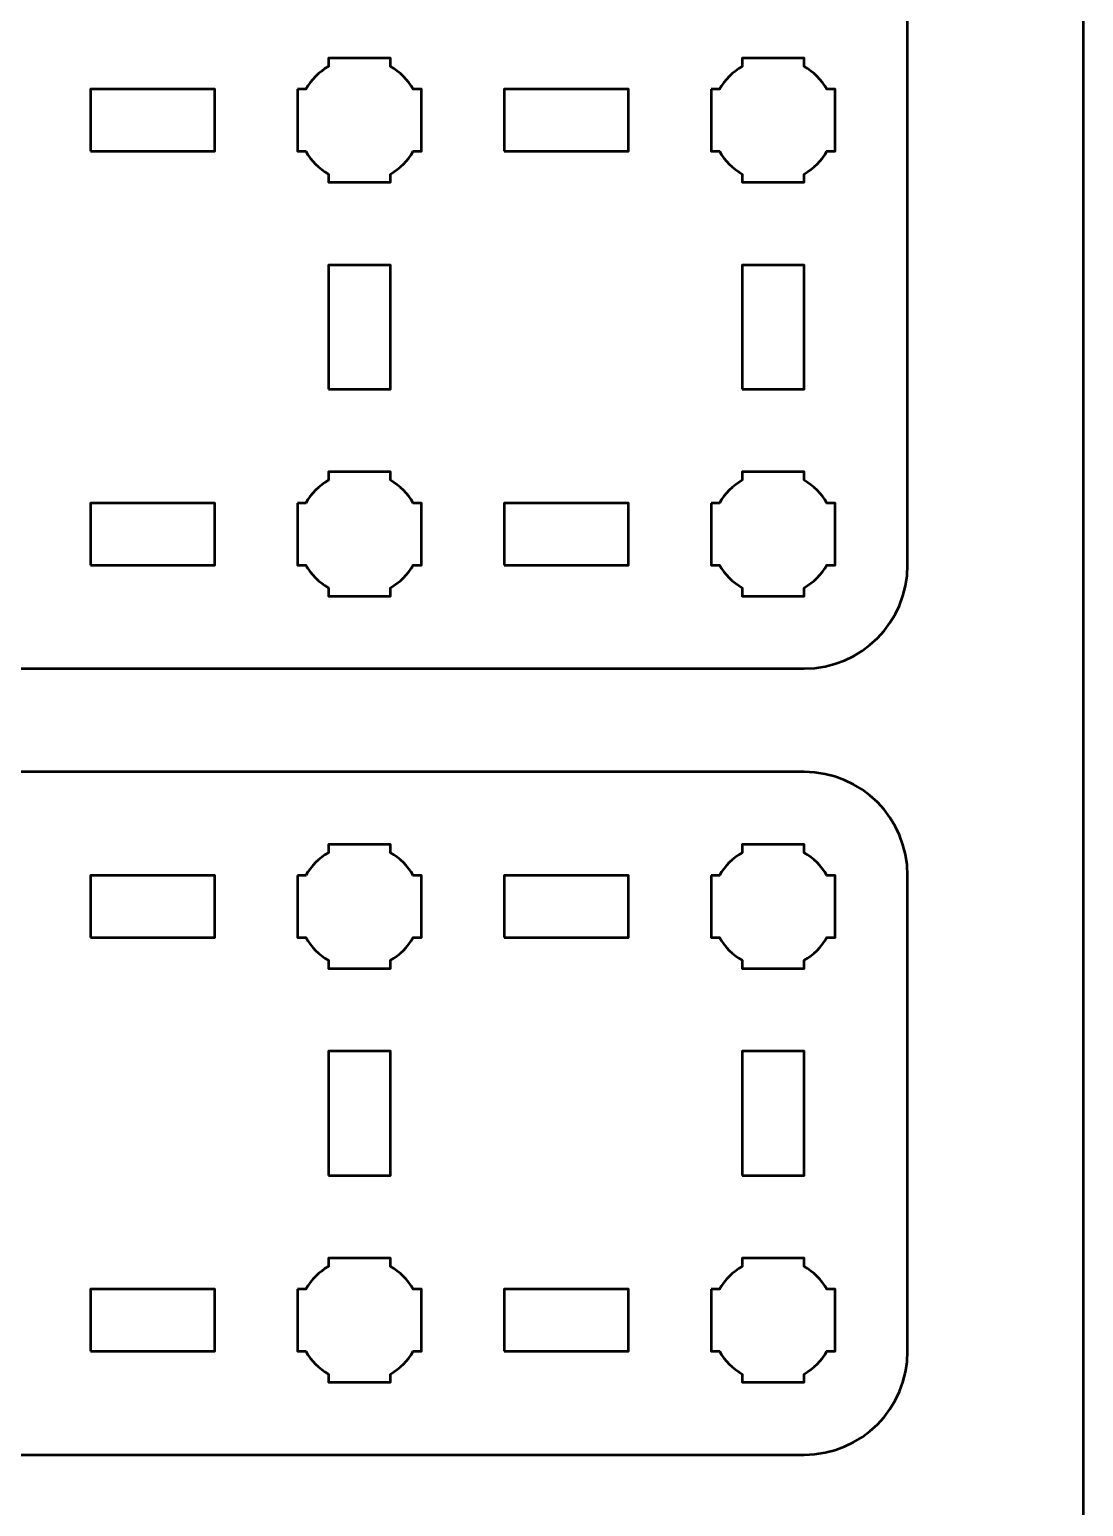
# Model space of a CAD drawing. Header units: centimetres. Extents: x -21 to 0, y -29.7 to 0.
# Drawn here: x -5.09 to 0, y -13.85 to -6.71 of the extents above; entities that cross this region are included whole.
import ezdxf

# ---------------------------------------------------------------- set-up
doc = ezdxf.new("R2010")
doc.units = ezdxf.units.CM
doc.header["$MEASUREMENT"] = 0
doc.layers.add('Layer 1', color=7, linetype='Continuous')

msp = doc.modelspace()

# ---------------------------------------------------------------- linework, layer by layer
at = {"layer": 'Layer 1', "lineweight": 53}
for points in [[(-4.8, -7.3), (-4.2, -7.3), (-4.2, -7), (-4.8, -7), (-4.8, -7.3)], [(-2.8, -7.3), (-2.2, -7.3), (-2.2, -7), (-2.8, -7), (-2.8, -7.3)], [(-3.65, -8.45), (-3.35, -8.45), (-3.35, -7.85), (-3.65, -7.85), (-3.65, -8.45)], [(-1.65, -8.45), (-1.35, -8.45), (-1.35, -7.85), (-1.65, -7.85), (-1.65, -8.45)], [(-4.8, -9.3), (-4.2, -9.3), (-4.2, -9), (-4.8, -9), (-4.8, -9.3)], [(-2.8, -9.3), (-2.2, -9.3), (-2.2, -9), (-2.8, -9), (-2.8, -9.3)], [(-4.8, -11.1), (-4.2, -11.1), (-4.2, -10.8), (-4.8, -10.8), (-4.8, -11.1)], [(-2.8, -11.1), (-2.2, -11.1), (-2.2, -10.8), (-2.8, -10.8), (-2.8, -11.1)], [(-3.65, -12.25), (-3.35, -12.25), (-3.35, -11.65), (-3.65, -11.65), (-3.65, -12.25)], [(-1.65, -12.25), (-1.35, -12.25), (-1.35, -11.65), (-1.65, -11.65), (-1.65, -12.25)], [(-4.8, -13.1), (-4.2, -13.1), (-4.2, -12.8), (-4.8, -12.8), (-4.8, -13.1)], [(-2.8, -13.1), (-2.2, -13.1), (-2.2, -12.8), (-2.8, -12.8), (-2.8, -13.1)]]:
    msp.add_lwpolyline(points, close=True, dxfattribs=at)
at = {"layer": 'Layer 1', "color": 1, "lineweight": 53}
msp.add_open_spline([(-21.00003, -29.19995), (-21.00003, -29.19995), (-21.00003, -5.89992), (-21.00003, -5.89992), (-21.00003, -5.89992), (-21.00003, -5.81709), (-20.93286, -5.74992), (-20.85003, -5.74992), (-20.85003, -5.74992), (-20.7672, -5.74992), (-20.70003, -5.68275), (-20.70003, -5.59992), (-20.70003, -5.59992), (-20.70003, -5.51709), (-20.7672, -5.44992), (-20.85003, -5.44992), (-20.85003, -5.44992), (-20.93286, -5.44992), (-21.00003, -5.38275), (-21.00003, -5.29992), (-21.00003, -5.29992), (-21.00003, -5.21709), (-20.93286, -5.14992), (-20.85003, -5.14992), (-20.85003, -5.14992), (-20.7672, -5.14992), (-20.70003, -5.08275), (-20.70003, -4.99992), (-20.70003, -4.99992), (-20.70003, -4.91709), (-20.7672, -4.84992), (-20.85003, -4.84992), (-20.85003, -4.84992), (-20.93286, -4.84992), (-21.00003, -4.78275), (-21.00003, -4.69992), (-21.00003, -4.69992), (-21.00003, -4.61709), (-20.93286, -4.54992), (-20.85003, -4.54992), (-20.85003, -4.54992), (-20.7672, -4.54992), (-20.70003, -4.48275), (-20.70003, -4.39992), (-20.70003, -4.39992), (-20.70003, -4.31709), (-20.7672, -4.24992), (-20.85003, -4.24992), (-20.85003, -4.24992), (-20.93286, -4.24992), (-21.00003, -4.18275), (-21.00003, -4.09992), (-21.00003, -4.09992), (-21.00003, -4.01709), (-20.93286, -3.94992), (-20.85003, -3.94992), (-20.85003, -3.94992), (-20.7672, -3.94992), (-20.70003, -3.88275), (-20.70003, -3.79992), (-20.70003, -3.79992), (-20.70003, -3.71709), (-20.7672, -3.64992), (-20.85003, -3.64992), (-20.85003, -3.64992), (-20.93286, -3.64992), (-21.00003, -3.58275), (-21.00003, -3.49992), (-21.00003, -3.49992), (-21.00003, -3.41709), (-20.93286, -3.34992), (-20.85003, -3.34992), (-20.85003, -3.34992), (-20.7672, -3.34992), (-20.70003, -3.28275), (-20.70003, -3.19992), (-20.70003, -3.19992), (-20.70003, -3.11709), (-20.7672, -3.04992), (-20.85003, -3.04992), (-20.85003, -3.04992), (-20.93286, -3.04992), (-21.00003, -2.98275), (-21.00003, -2.89992), (-21.00003, -2.89992), (-21.00003, -2.81709), (-20.93286, -2.74992), (-20.85003, -2.74992), (-20.85003, -2.74992), (-20.7672, -2.74992), (-20.70003, -2.68275), (-20.70003, -2.59992), (-20.70003, -2.59992), (-20.70003, -2.51709), (-20.7672, -2.44992), (-20.85003, -2.44992), (-20.85003, -2.44992), (-20.93286, -2.44992), (-21.00003, -2.38275), (-21.00003, -2.29992), (-21.00003, -2.29992), (-21.00003, -2.21709), (-20.93286, -2.14992), (-20.85003, -2.14992), (-20.85003, -2.14992), (-20.7672, -2.14992), (-20.70003, -2.08275), (-20.70003, -1.99992), (-20.70003, -1.99992), (-20.70003, -1.91709), (-20.7672, -1.84992), (-20.85003, -1.84992), (-20.85003, -1.84992), (-20.93286, -1.84992), (-21.00003, -1.78275), (-21.00003, -1.69992), (-21.00003, -1.69992), (-21.00003, -1.61709), (-20.93286, -1.54992), (-20.85003, -1.54992), (-20.85003, -1.54992), (-20.7672, -1.54992), (-20.70003, -1.48275), (-20.70003, -1.39992), (-20.70003, -1.39992), (-20.70003, -1.31709), (-20.7672, -1.24992), (-20.85003, -1.24992), (-20.85003, -1.24992), (-20.93286, -1.24992), (-21.00003, -1.18275), (-21.00003, -1.09992), (-21.00003, -1.09992), (-21.00003, -1.09992), (-21.00003, -0.49992), (-21.00003, -0.49992), (-21.00003, -0.49992), (-21.00003, -0.22295), (-20.77694, 0.00004), (-20.49994, 0.00004), (-20.49994, 0.00004), (-20.49994, 0.00004), (-0.50008, 0.00004), (-0.50008, 0.00004), (-0.50008, 0.00004), (-0.22294, 0.00004), (0.00002, -0.22295), (0.00002, -0.49992), (0.00002, -0.49992), (0.00002, -0.49992), (0.00002, -29.19995), (0.00002, -29.19995), (0.00002, -29.19995), (0.00002, -29.47695), (-0.22294, -29.70004), (-0.50008, -29.70004), (-0.50008, -29.70004), (-0.50008, -29.70004), (-20.49994, -29.70004), (-20.49994, -29.70004), (-20.49994, -29.70004), (-20.77694, -29.70004), (-21.00003, -29.47695), (-21.00003, -29.19995)], degree=3, knots=[0, 0, 0, 0, 0.0243902, 0.0243902, 0.0243902, 0.0243902, 0.0487805, 0.0487805, 0.0487805, 0.0487805, 0.0731707, 0.0731707, 0.0731707, 0.0731707, 0.097561, 0.097561, 0.097561, 0.097561, 0.1219512, 0.1219512, 0.1219512, 0.1219512, 0.1463415, 0.1463415, 0.1463415, 0.1463415, 0.1707317, 0.1707317, 0.1707317, 0.1707317, 0.195122, 0.195122, 0.195122, 0.195122, 0.2195122, 0.2195122, 0.2195122, 0.2195122, 0.2439024, 0.2439024, 0.2439024, 0.2439024, 0.2682927, 0.2682927, 0.2682927, 0.2682927, 0.2926829, 0.2926829, 0.2926829, 0.2926829, 0.3170732, 0.3170732, 0.3170732, 0.3170732, 0.3414634, 0.3414634, 0.3414634, 0.3414634, 0.3658537, 0.3658537, 0.3658537, 0.3658537, 0.3902439, 0.3902439, 0.3902439, 0.3902439, 0.4146341, 0.4146341, 0.4146341, 0.4146341, 0.4390244, 0.4390244, 0.4390244, 0.4390244, 0.4634146, 0.4634146, 0.4634146, 0.4634146, 0.4878049, 0.4878049, 0.4878049, 0.4878049, 0.5121951, 0.5121951, 0.5121951, 0.5121951, 0.5365854, 0.5365854, 0.5365854, 0.5365854, 0.5609756, 0.5609756, 0.5609756, 0.5609756, 0.5853659, 0.5853659, 0.5853659, 0.5853659, 0.6097561, 0.6097561, 0.6097561, 0.6097561, 0.6341463, 0.6341463, 0.6341463, 0.6341463, 0.6585366, 0.6585366, 0.6585366, 0.6585366, 0.6829268, 0.6829268, 0.6829268, 0.6829268, 0.7073171, 0.7073171, 0.7073171, 0.7073171, 0.7317073, 0.7317073, 0.7317073, 0.7317073, 0.7560976, 0.7560976, 0.7560976, 0.7560976, 0.7804878, 0.7804878, 0.7804878, 0.7804878, 0.804878, 0.804878, 0.804878, 0.804878, 0.8292683, 0.8292683, 0.8292683, 0.8292683, 0.8536585, 0.8536585, 0.8536585, 0.8536585, 0.8780488, 0.8780488, 0.8780488, 0.8780488, 0.902439, 0.902439, 0.902439, 0.902439, 0.9268293, 0.9268293, 0.9268293, 0.9268293, 0.9512195, 0.9512195, 0.9512195, 0.9512195, 0.9756098, 0.9756098, 0.9756098, 0.9756098, 1, 1, 1, 1], dxfattribs=at)
at = {"layer": 'Layer 1', "color": 3, "lineweight": 53}
for points in [[(-10.15, -9.3), (-10.15, -9.3), (-10.15, -5), (-10.15, -5), (-10.15, -5), (-10.15, -4.72391), (-9.92609, -4.5), (-9.65, -4.5), (-9.65, -4.5), (-9.65, -4.5), (-1.35, -4.5), (-1.35, -4.5), (-1.35, -4.5), (-1.07391, -4.5), (-0.85, -4.72391), (-0.85, -5), (-0.85, -5), (-0.85, -5), (-0.85, -9.3), (-0.85, -9.3), (-0.85, -9.3), (-0.85, -9.57609), (-1.07391, -9.8), (-1.35, -9.8), (-1.35, -9.8), (-1.35, -9.8), (-9.65, -9.8), (-9.65, -9.8), (-9.65, -9.8), (-9.92609, -9.8), (-10.15, -9.57609), (-10.15, -9.3)], [(-10.15, -13.1), (-10.15, -13.1), (-10.15, -10.8), (-10.15, -10.8), (-10.15, -10.8), (-10.15, -10.52391), (-9.92609, -10.3), (-9.65, -10.3), (-9.65, -10.3), (-9.65, -10.3), (-1.35, -10.3), (-1.35, -10.3), (-1.35, -10.3), (-1.07391, -10.3), (-0.85, -10.52391), (-0.85, -10.8), (-0.85, -10.8), (-0.85, -10.8), (-0.85, -13.1), (-0.85, -13.1), (-0.85, -13.1), (-0.85, -13.37609), (-1.07391, -13.6), (-1.35, -13.6), (-1.35, -13.6), (-1.35, -13.6), (-9.65, -13.6), (-9.65, -13.6), (-9.65, -13.6), (-9.92609, -13.6), (-10.15, -13.37609), (-10.15, -13.1)]]:
    msp.add_open_spline(points, degree=3, knots=[0, 0, 0, 0, 0.125, 0.125, 0.125, 0.125, 0.25, 0.25, 0.25, 0.25, 0.375, 0.375, 0.375, 0.375, 0.5, 0.5, 0.5, 0.5, 0.625, 0.625, 0.625, 0.625, 0.75, 0.75, 0.75, 0.75, 0.875, 0.875, 0.875, 0.875, 1, 1, 1, 1], dxfattribs=at)
at = {"layer": 'Layer 1', "lineweight": 53}
for points in [[(-3.8, -7), (-3.8, -7), (-3.75985, -7), (-3.75985, -7), (-3.75985, -7), (-3.7335, -6.95447), (-3.69553, -6.9165), (-3.65, -6.89015), (-3.65, -6.89015), (-3.65, -6.89015), (-3.65, -6.85), (-3.65, -6.85), (-3.65, -6.85), (-3.65, -6.85), (-3.5, -6.85), (-3.5, -6.85), (-3.5, -6.85), (-3.5, -6.85), (-3.35, -6.85), (-3.35, -6.85), (-3.35, -6.85), (-3.35, -6.85), (-3.35, -6.89015), (-3.35, -6.89015), (-3.35, -6.89015), (-3.30447, -6.9165), (-3.2665, -6.95447), (-3.24015, -7), (-3.24015, -7), (-3.24015, -7), (-3.2, -7), (-3.2, -7), (-3.2, -7), (-3.2, -7), (-3.2, -7.15), (-3.2, -7.15), (-3.2, -7.15), (-3.2, -7.15), (-3.2, -7.3), (-3.2, -7.3), (-3.2, -7.3), (-3.2, -7.3), (-3.24015, -7.3), (-3.24015, -7.3), (-3.24015, -7.3), (-3.2665, -7.34553), (-3.30447, -7.3835), (-3.35, -7.40985), (-3.35, -7.40985), (-3.35, -7.40985), (-3.35, -7.45), (-3.35, -7.45), (-3.35, -7.45), (-3.35, -7.45), (-3.5, -7.45), (-3.5, -7.45), (-3.5, -7.45), (-3.5, -7.45), (-3.65, -7.45), (-3.65, -7.45), (-3.65, -7.45), (-3.65, -7.45), (-3.65, -7.40985), (-3.65, -7.40985), (-3.65, -7.40985), (-3.69553, -7.3835), (-3.7335, -7.34553), (-3.75985, -7.3), (-3.75985, -7.3), (-3.75985, -7.3), (-3.8, -7.3), (-3.8, -7.3), (-3.8, -7.3), (-3.8, -7.3), (-3.8, -7.15), (-3.8, -7.15), (-3.8, -7.15), (-3.8, -7.15), (-3.8, -7), (-3.8, -7)], [(-1.8, -7), (-1.8, -7), (-1.75985, -7), (-1.75985, -7), (-1.75985, -7), (-1.7335, -6.95447), (-1.69553, -6.9165), (-1.65, -6.89015), (-1.65, -6.89015), (-1.65, -6.89015), (-1.65, -6.85), (-1.65, -6.85), (-1.65, -6.85), (-1.65, -6.85), (-1.5, -6.85), (-1.5, -6.85), (-1.5, -6.85), (-1.5, -6.85), (-1.35, -6.85), (-1.35, -6.85), (-1.35, -6.85), (-1.35, -6.85), (-1.35, -6.89015), (-1.35, -6.89015), (-1.35, -6.89015), (-1.30447, -6.9165), (-1.2665, -6.95447), (-1.24015, -7), (-1.24015, -7), (-1.24015, -7), (-1.2, -7), (-1.2, -7), (-1.2, -7), (-1.2, -7), (-1.2, -7.15), (-1.2, -7.15), (-1.2, -7.15), (-1.2, -7.15), (-1.2, -7.3), (-1.2, -7.3), (-1.2, -7.3), (-1.2, -7.3), (-1.24015, -7.3), (-1.24015, -7.3), (-1.24015, -7.3), (-1.2665, -7.34553), (-1.30447, -7.3835), (-1.35, -7.40985), (-1.35, -7.40985), (-1.35, -7.40985), (-1.35, -7.45), (-1.35, -7.45), (-1.35, -7.45), (-1.35, -7.45), (-1.5, -7.45), (-1.5, -7.45), (-1.5, -7.45), (-1.5, -7.45), (-1.65, -7.45), (-1.65, -7.45), (-1.65, -7.45), (-1.65, -7.45), (-1.65, -7.40985), (-1.65, -7.40985), (-1.65, -7.40985), (-1.69553, -7.3835), (-1.7335, -7.34553), (-1.75985, -7.3), (-1.75985, -7.3), (-1.75985, -7.3), (-1.8, -7.3), (-1.8, -7.3), (-1.8, -7.3), (-1.8, -7.3), (-1.8, -7.15), (-1.8, -7.15), (-1.8, -7.15), (-1.8, -7.15), (-1.8, -7), (-1.8, -7)], [(-3.8, -9), (-3.8, -9), (-3.75985, -9), (-3.75985, -9), (-3.75985, -9), (-3.7335, -8.95447), (-3.69553, -8.9165), (-3.65, -8.89015), (-3.65, -8.89015), (-3.65, -8.89015), (-3.65, -8.85), (-3.65, -8.85), (-3.65, -8.85), (-3.65, -8.85), (-3.5, -8.85), (-3.5, -8.85), (-3.5, -8.85), (-3.5, -8.85), (-3.35, -8.85), (-3.35, -8.85), (-3.35, -8.85), (-3.35, -8.85), (-3.35, -8.89015), (-3.35, -8.89015), (-3.35, -8.89015), (-3.30447, -8.9165), (-3.2665, -8.95447), (-3.24015, -9), (-3.24015, -9), (-3.24015, -9), (-3.2, -9), (-3.2, -9), (-3.2, -9), (-3.2, -9), (-3.2, -9.15), (-3.2, -9.15), (-3.2, -9.15), (-3.2, -9.15), (-3.2, -9.3), (-3.2, -9.3), (-3.2, -9.3), (-3.2, -9.3), (-3.24015, -9.3), (-3.24015, -9.3), (-3.24015, -9.3), (-3.2665, -9.34553), (-3.30447, -9.3835), (-3.35, -9.40985), (-3.35, -9.40985), (-3.35, -9.40985), (-3.35, -9.45), (-3.35, -9.45), (-3.35, -9.45), (-3.35, -9.45), (-3.5, -9.45), (-3.5, -9.45), (-3.5, -9.45), (-3.5, -9.45), (-3.65, -9.45), (-3.65, -9.45), (-3.65, -9.45), (-3.65, -9.45), (-3.65, -9.40985), (-3.65, -9.40985), (-3.65, -9.40985), (-3.69553, -9.3835), (-3.7335, -9.34553), (-3.75985, -9.3), (-3.75985, -9.3), (-3.75985, -9.3), (-3.8, -9.3), (-3.8, -9.3), (-3.8, -9.3), (-3.8, -9.3), (-3.8, -9.15), (-3.8, -9.15), (-3.8, -9.15), (-3.8, -9.15), (-3.8, -9), (-3.8, -9)], [(-1.8, -9), (-1.8, -9), (-1.75985, -9), (-1.75985, -9), (-1.75985, -9), (-1.7335, -8.95447), (-1.69553, -8.9165), (-1.65, -8.89015), (-1.65, -8.89015), (-1.65, -8.89015), (-1.65, -8.85), (-1.65, -8.85), (-1.65, -8.85), (-1.65, -8.85), (-1.5, -8.85), (-1.5, -8.85), (-1.5, -8.85), (-1.5, -8.85), (-1.35, -8.85), (-1.35, -8.85), (-1.35, -8.85), (-1.35, -8.85), (-1.35, -8.89015), (-1.35, -8.89015), (-1.35, -8.89015), (-1.30447, -8.9165), (-1.2665, -8.95447), (-1.24015, -9), (-1.24015, -9), (-1.24015, -9), (-1.2, -9), (-1.2, -9), (-1.2, -9), (-1.2, -9), (-1.2, -9.15), (-1.2, -9.15), (-1.2, -9.15), (-1.2, -9.15), (-1.2, -9.3), (-1.2, -9.3), (-1.2, -9.3), (-1.2, -9.3), (-1.24015, -9.3), (-1.24015, -9.3), (-1.24015, -9.3), (-1.2665, -9.34553), (-1.30447, -9.3835), (-1.35, -9.40985), (-1.35, -9.40985), (-1.35, -9.40985), (-1.35, -9.45), (-1.35, -9.45), (-1.35, -9.45), (-1.35, -9.45), (-1.5, -9.45), (-1.5, -9.45), (-1.5, -9.45), (-1.5, -9.45), (-1.65, -9.45), (-1.65, -9.45), (-1.65, -9.45), (-1.65, -9.45), (-1.65, -9.40985), (-1.65, -9.40985), (-1.65, -9.40985), (-1.69553, -9.3835), (-1.7335, -9.34553), (-1.75985, -9.3), (-1.75985, -9.3), (-1.75985, -9.3), (-1.8, -9.3), (-1.8, -9.3), (-1.8, -9.3), (-1.8, -9.3), (-1.8, -9.15), (-1.8, -9.15), (-1.8, -9.15), (-1.8, -9.15), (-1.8, -9), (-1.8, -9)], [(-3.8, -10.8), (-3.8, -10.8), (-3.75985, -10.8), (-3.75985, -10.8), (-3.75985, -10.8), (-3.7335, -10.75447), (-3.69553, -10.7165), (-3.65, -10.69015), (-3.65, -10.69015), (-3.65, -10.69015), (-3.65, -10.65), (-3.65, -10.65), (-3.65, -10.65), (-3.65, -10.65), (-3.5, -10.65), (-3.5, -10.65), (-3.5, -10.65), (-3.5, -10.65), (-3.35, -10.65), (-3.35, -10.65), (-3.35, -10.65), (-3.35, -10.65), (-3.35, -10.69015), (-3.35, -10.69015), (-3.35, -10.69015), (-3.30447, -10.7165), (-3.2665, -10.75447), (-3.24015, -10.8), (-3.24015, -10.8), (-3.24015, -10.8), (-3.2, -10.8), (-3.2, -10.8), (-3.2, -10.8), (-3.2, -10.8), (-3.2, -10.95), (-3.2, -10.95), (-3.2, -10.95), (-3.2, -10.95), (-3.2, -11.1), (-3.2, -11.1), (-3.2, -11.1), (-3.2, -11.1), (-3.24015, -11.1), (-3.24015, -11.1), (-3.24015, -11.1), (-3.2665, -11.14553), (-3.30447, -11.1835), (-3.35, -11.20985), (-3.35, -11.20985), (-3.35, -11.20985), (-3.35, -11.25), (-3.35, -11.25), (-3.35, -11.25), (-3.35, -11.25), (-3.5, -11.25), (-3.5, -11.25), (-3.5, -11.25), (-3.5, -11.25), (-3.65, -11.25), (-3.65, -11.25), (-3.65, -11.25), (-3.65, -11.25), (-3.65, -11.20985), (-3.65, -11.20985), (-3.65, -11.20985), (-3.69553, -11.1835), (-3.7335, -11.14553), (-3.75985, -11.1), (-3.75985, -11.1), (-3.75985, -11.1), (-3.8, -11.1), (-3.8, -11.1), (-3.8, -11.1), (-3.8, -11.1), (-3.8, -10.95), (-3.8, -10.95), (-3.8, -10.95), (-3.8, -10.95), (-3.8, -10.8), (-3.8, -10.8)], [(-1.8, -10.8), (-1.8, -10.8), (-1.75985, -10.8), (-1.75985, -10.8), (-1.75985, -10.8), (-1.7335, -10.75447), (-1.69553, -10.7165), (-1.65, -10.69015), (-1.65, -10.69015), (-1.65, -10.69015), (-1.65, -10.65), (-1.65, -10.65), (-1.65, -10.65), (-1.65, -10.65), (-1.5, -10.65), (-1.5, -10.65), (-1.5, -10.65), (-1.5, -10.65), (-1.35, -10.65), (-1.35, -10.65), (-1.35, -10.65), (-1.35, -10.65), (-1.35, -10.69015), (-1.35, -10.69015), (-1.35, -10.69015), (-1.30447, -10.7165), (-1.2665, -10.75447), (-1.24015, -10.8), (-1.24015, -10.8), (-1.24015, -10.8), (-1.2, -10.8), (-1.2, -10.8), (-1.2, -10.8), (-1.2, -10.8), (-1.2, -10.95), (-1.2, -10.95), (-1.2, -10.95), (-1.2, -10.95), (-1.2, -11.1), (-1.2, -11.1), (-1.2, -11.1), (-1.2, -11.1), (-1.24015, -11.1), (-1.24015, -11.1), (-1.24015, -11.1), (-1.2665, -11.14553), (-1.30447, -11.1835), (-1.35, -11.20985), (-1.35, -11.20985), (-1.35, -11.20985), (-1.35, -11.25), (-1.35, -11.25), (-1.35, -11.25), (-1.35, -11.25), (-1.5, -11.25), (-1.5, -11.25), (-1.5, -11.25), (-1.5, -11.25), (-1.65, -11.25), (-1.65, -11.25), (-1.65, -11.25), (-1.65, -11.25), (-1.65, -11.20985), (-1.65, -11.20985), (-1.65, -11.20985), (-1.69553, -11.1835), (-1.7335, -11.14553), (-1.75985, -11.1), (-1.75985, -11.1), (-1.75985, -11.1), (-1.8, -11.1), (-1.8, -11.1), (-1.8, -11.1), (-1.8, -11.1), (-1.8, -10.95), (-1.8, -10.95), (-1.8, -10.95), (-1.8, -10.95), (-1.8, -10.8), (-1.8, -10.8)], [(-3.8, -12.8), (-3.8, -12.8), (-3.75985, -12.8), (-3.75985, -12.8), (-3.75985, -12.8), (-3.7335, -12.75447), (-3.69553, -12.7165), (-3.65, -12.69015), (-3.65, -12.69015), (-3.65, -12.69015), (-3.65, -12.65), (-3.65, -12.65), (-3.65, -12.65), (-3.65, -12.65), (-3.5, -12.65), (-3.5, -12.65), (-3.5, -12.65), (-3.5, -12.65), (-3.35, -12.65), (-3.35, -12.65), (-3.35, -12.65), (-3.35, -12.65), (-3.35, -12.69015), (-3.35, -12.69015), (-3.35, -12.69015), (-3.30447, -12.7165), (-3.2665, -12.75447), (-3.24015, -12.8), (-3.24015, -12.8), (-3.24015, -12.8), (-3.2, -12.8), (-3.2, -12.8), (-3.2, -12.8), (-3.2, -12.8), (-3.2, -12.95), (-3.2, -12.95), (-3.2, -12.95), (-3.2, -12.95), (-3.2, -13.1), (-3.2, -13.1), (-3.2, -13.1), (-3.2, -13.1), (-3.24015, -13.1), (-3.24015, -13.1), (-3.24015, -13.1), (-3.2665, -13.14553), (-3.30447, -13.1835), (-3.35, -13.20985), (-3.35, -13.20985), (-3.35, -13.20985), (-3.35, -13.25), (-3.35, -13.25), (-3.35, -13.25), (-3.35, -13.25), (-3.5, -13.25), (-3.5, -13.25), (-3.5, -13.25), (-3.5, -13.25), (-3.65, -13.25), (-3.65, -13.25), (-3.65, -13.25), (-3.65, -13.25), (-3.65, -13.20985), (-3.65, -13.20985), (-3.65, -13.20985), (-3.69553, -13.1835), (-3.7335, -13.14553), (-3.75985, -13.1), (-3.75985, -13.1), (-3.75985, -13.1), (-3.8, -13.1), (-3.8, -13.1), (-3.8, -13.1), (-3.8, -13.1), (-3.8, -12.95), (-3.8, -12.95), (-3.8, -12.95), (-3.8, -12.95), (-3.8, -12.8), (-3.8, -12.8)], [(-1.8, -12.8), (-1.8, -12.8), (-1.75985, -12.8), (-1.75985, -12.8), (-1.75985, -12.8), (-1.7335, -12.75447), (-1.69553, -12.7165), (-1.65, -12.69015), (-1.65, -12.69015), (-1.65, -12.69015), (-1.65, -12.65), (-1.65, -12.65), (-1.65, -12.65), (-1.65, -12.65), (-1.5, -12.65), (-1.5, -12.65), (-1.5, -12.65), (-1.5, -12.65), (-1.35, -12.65), (-1.35, -12.65), (-1.35, -12.65), (-1.35, -12.65), (-1.35, -12.69015), (-1.35, -12.69015), (-1.35, -12.69015), (-1.30447, -12.7165), (-1.2665, -12.75447), (-1.24015, -12.8), (-1.24015, -12.8), (-1.24015, -12.8), (-1.2, -12.8), (-1.2, -12.8), (-1.2, -12.8), (-1.2, -12.8), (-1.2, -12.95), (-1.2, -12.95), (-1.2, -12.95), (-1.2, -12.95), (-1.2, -13.1), (-1.2, -13.1), (-1.2, -13.1), (-1.2, -13.1), (-1.24015, -13.1), (-1.24015, -13.1), (-1.24015, -13.1), (-1.2665, -13.14553), (-1.30447, -13.1835), (-1.35, -13.20985), (-1.35, -13.20985), (-1.35, -13.20985), (-1.35, -13.25), (-1.35, -13.25), (-1.35, -13.25), (-1.35, -13.25), (-1.5, -13.25), (-1.5, -13.25), (-1.5, -13.25), (-1.5, -13.25), (-1.65, -13.25), (-1.65, -13.25), (-1.65, -13.25), (-1.65, -13.25), (-1.65, -13.20985), (-1.65, -13.20985), (-1.65, -13.20985), (-1.69553, -13.1835), (-1.7335, -13.14553), (-1.75985, -13.1), (-1.75985, -13.1), (-1.75985, -13.1), (-1.8, -13.1), (-1.8, -13.1), (-1.8, -13.1), (-1.8, -13.1), (-1.8, -12.95), (-1.8, -12.95), (-1.8, -12.95), (-1.8, -12.95), (-1.8, -12.8), (-1.8, -12.8)]]:
    msp.add_open_spline(points, degree=3, knots=[0, 0, 0, 0, 0.05, 0.05, 0.05, 0.05, 0.1, 0.1, 0.1, 0.1, 0.15, 0.15, 0.15, 0.15, 0.2, 0.2, 0.2, 0.2, 0.25, 0.25, 0.25, 0.25, 0.3, 0.3, 0.3, 0.3, 0.35, 0.35, 0.35, 0.35, 0.4, 0.4, 0.4, 0.4, 0.45, 0.45, 0.45, 0.45, 0.5, 0.5, 0.5, 0.5, 0.55, 0.55, 0.55, 0.55, 0.6, 0.6, 0.6, 0.6, 0.65, 0.65, 0.65, 0.65, 0.7, 0.7, 0.7, 0.7, 0.75, 0.75, 0.75, 0.75, 0.8, 0.8, 0.8, 0.8, 0.85, 0.85, 0.85, 0.85, 0.9, 0.9, 0.9, 0.9, 0.95, 0.95, 0.95, 0.95, 1, 1, 1, 1], dxfattribs=at)

doc.saveas('drawing.dxf')
